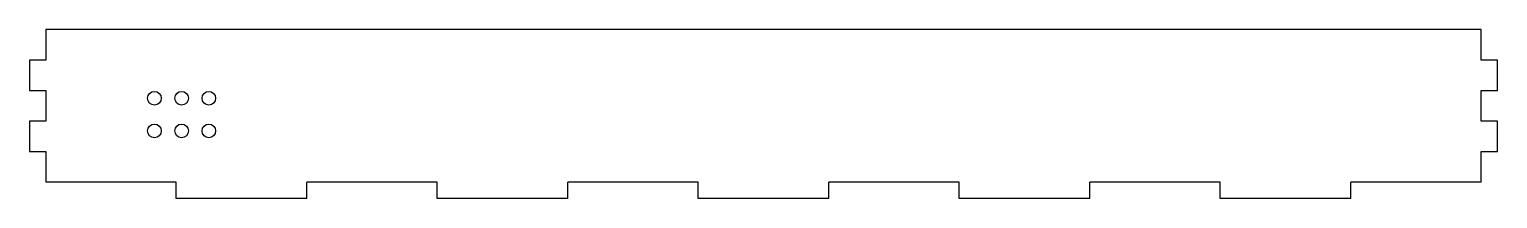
# Model space of a CAD drawing. Header units: millimetres. Extents: x -33 to 237, y -18 to 13.
import ezdxf

# ---------------------------------------------------------------- set-up
doc = ezdxf.new("R2010")
doc.units = ezdxf.units.MM

msp = doc.modelspace()

# ---------------------------------------------------------------- linework, layer by layer
at = {"color": 7, "linetype": 'Continuous', "lineweight": 25}
for p, q in [((234, 12.6), (-30, 12.6)), ((-30, 12.6), (-30, 7)), ((234, 7), (234, 12.6)), ((-30, 7), (-33, 7)), ((-33, 7), (-33, 1.4)), ((237, 7), (234, 7)), ((237, 1.4), (237, 7)), ((-33, 1.4), (-30, 1.4)), ((-30, 1.4), (-30, -4.2)), ((234, 1.4), (237, 1.4)), ((234, -4.2), (234, 1.4)), ((-30, -4.2), (-33, -4.2)), ((-33, -4.2), (-33, -9.8)), ((237, -4.2), (234, -4.2)), ((237, -9.8), (237, -4.2)), ((-33, -9.8), (-30, -9.8)), ((-30, -9.8), (-30, -15.4)), ((234, -15.4), (234, -9.8)), ((234, -9.8), (237, -9.8)), ((-6, -15.4), (-30, -15.4)), ((-6, -18.4), (-6, -15.4)), ((18, -18.4), (18, -15.4)), ((42, -15.4), (18, -15.4)), ((42, -18.4), (42, -15.4)), ((66, -18.4), (66, -15.4)), ((90, -15.4), (66, -15.4)), ((90, -18.4), (90, -15.4)), ((114, -18.4), (114, -15.4)), ((138, -15.4), (114, -15.4)), ((138, -18.4), (138, -15.4)), ((162, -18.4), (162, -15.4)), ((186, -15.4), (162, -15.4)), ((186, -18.4), (186, -15.4)), ((210, -18.4), (210, -15.4)), ((234, -15.4), (210, -15.4)), ((18, -18.4), (-6, -18.4)), ((66, -18.4), (42, -18.4)), ((114, -18.4), (90, -18.4)), ((162, -18.4), (138, -18.4)), ((210, -18.4), (186, -18.4))]:
    msp.add_line(p, q, dxfattribs=at)
for centre in [(-10, 0), (-5, 0), (0, 0), (-10, -6), (-5, -6), (0, -6)]:
    msp.add_circle(centre, 1.25, dxfattribs=at)

doc.saveas('drawing.dxf')
